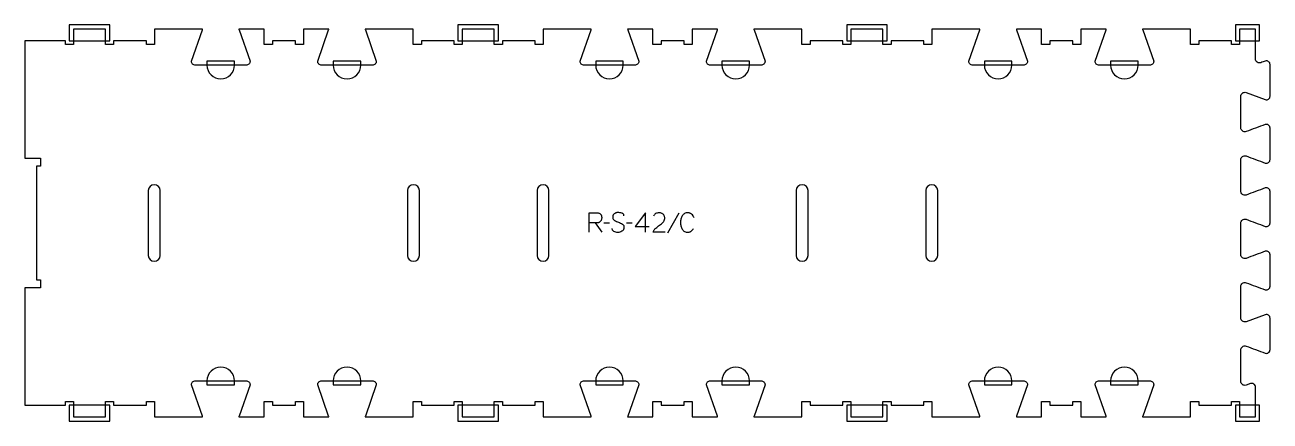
# Model space of a CAD drawing. Extents: x 0 to 1922, y -6 to 606.
import ezdxf

# ---------------------------------------------------------------- set-up
doc = ezdxf.new("R2010")
doc.units = 0
for name, color, linetype in [('1_ANYTOOL_1MMDEEP_LABELS_S', 2, 'CONTINUOUS'), ('3_ANYTOOL_CUTTHROUGH_INSID', 4, 'CONTINUOUS'), ('4_ANYTOOL_CUTTHROUGH_OUTSI', 5, 'CONTINUOUS'), ('5_ANYTOOL_HALF_MILL_9MM_IN', 3, 'CONTINUOUS')]:
    doc.layers.add(name, color=color, linetype=linetype)

msp = doc.modelspace()

# ---------------------------------------------------------------- linework, layer by layer
at = {"layer": '1_ANYTOOL_1MMDEEP_LABELS_S'}
for p, q in [((1009.286967, 315.029585), (992.101252, 284.258157)), ((880.072681, 299.943871), (890.529824, 285.458157)), ((902.529824, 299.386728), (893.744109, 299.301014)), ((937.586967, 299.386728), (928.801252, 299.301014)), ((941.872681, 294.158157), (963.644109, 294.158157))]:
    msp.add_line(p, q, dxfattribs=at)
for points in [[(871.072681, 285.501014), (871.072681, 315.501014), (882.429824, 315.501014, -0.030274), (884.195637, 315.393998, -0.049), (885.917324, 315.010835, -0.050774), (887.249847, 314.418379, -0.06445), (888.408395, 313.540299, -0.0646), (889.298307, 312.404268, -0.052254), (889.903038, 311.089407, -0.050381), (890.292174, 309.396858, -0.031337), (890.401252, 307.658157, -0.040022), (890.291092, 306.2841, -0.042626), (889.956609, 304.947442, -0.04247), (889.387925, 303.657723, -0.036572), (888.622681, 302.472442, -0.051097), (887.680903, 301.458487, -0.061981), (886.538752, 300.683157, -0.061813), (885.22975, 300.206657, -0.049309), (883.844109, 300.029585, -0.003273), (882.976459, 299.991894, -0.003121), (882.108395, 299.965299, -0.003882), (881.090614, 299.94838, -0.002215), (880.072681, 299.943871), (871.115538, 299.943871)], [(924.772681, 310.915299, 0.071867), (924.579567, 312.251906, 0.100684), (923.953038, 313.433157, 0.047558), (923.478484, 313.909607, 0.038563), (922.928484, 314.298335, 0.037928), (922.231297, 314.645803, 0.026634), (921.494109, 314.901014, 0.028461), (918.470776, 315.586997, 0.041577), (915.386967, 315.843871, 0.036938), (913.884607, 315.732731, 0.041531), (912.419109, 315.388514, 0.041583), (911.041733, 314.811305, 0.038125), (909.772681, 314.022442, 0.057611), (908.702528, 313.030538, 0.065808), (907.908395, 311.809942, 0.06469), (907.430899, 310.350388, 0.046778), (907.286967, 308.815299, 0.052235), (907.449322, 307.265457, 0.075448), (907.994109, 305.815299, 0.076671), (908.910201, 304.642247, 0.061023), (910.115538, 303.758157, 0.021951), (913.144392, 302.230811, 0.018213), (916.286967, 300.951014, -0.02405), (919.388451, 299.645552, -0.02981), (922.329824, 298.015299, -0.068439), (923.471126, 297.049369, -0.079282), (924.279824, 295.797442, -0.076308), (924.704823, 294.21876, -0.047772), (924.729824, 292.572442, -0.046243), (924.436589, 290.891483, -0.06359), (923.786967, 289.320657, -0.064671), (922.814143, 288.036468, -0.057073), (921.558395, 287.022442, -0.067522), (918.590087, 285.659532, -0.070793), (915.365538, 285.158157, -0.064027), (912.226523, 285.520672, -0.070447), (909.301252, 286.701014, -0.054374), (908.142835, 287.550647, -0.074742), (907.244109, 288.661728, -0.075199), (906.721102, 289.968106, -0.057737), (906.558395, 291.372442)], [(988.072681, 285.543871), (969.772681, 285.586728, -0.034491), (970.435459, 287.33406, -0.037732), (971.342324, 288.967085, -0.037744), (972.481618, 290.441721, -0.03482), (973.822681, 291.736728, -0.00859), (976.781906, 294.135311, -0.008791), (979.822681, 296.429585, 0.020588), (982.641969, 298.663028, 0.025206), (985.244109, 301.143871, 0.046908), (986.264705, 302.445113, 0.051091), (987.011967, 303.918871, 0.050722), (987.4607, 305.567046, 0.041139), (987.601252, 307.272442, 0.039396), (987.458608, 309.080028, 0.058519), (986.969109, 310.818871, 0.060358), (986.178552, 312.225987, 0.061397), (985.072681, 313.401014, 0.048006), (983.716724, 314.322973, 0.045901), (982.211967, 314.976014, 0.045216), (980.471905, 315.378573, 0.034258), (978.686967, 315.501014, 0.055622), (976.052396, 315.207027, 0.079896), (973.608395, 314.226014, 0.080617), (971.639008, 312.560314, 0.060287), (970.201252, 310.401014)], [(1032.901252, 308.001014, 0.059291), (1031.365091, 310.93043, 0.066881), (1029.151252, 313.379585, 0.04529), (1027.834267, 314.303463, 0.046757), (1026.370895, 314.970657, 0.04633), (1024.730983, 315.374988, 0.037303), (1023.044109, 315.501014, 0.054828), (1020.538469, 315.225428, 0.073548), (1018.195895, 314.327799, 0.073729), (1016.226573, 312.799567, 0.056205), (1014.708395, 310.808157, 0.033355), (1013.487226, 308.418281, 0.034965), (1012.603038, 305.884942, 0.034911), (1012.073011, 303.216935, 0.031589), (1011.901252, 300.501014, 0.032085), (1012.075755, 297.784385, 0.035383), (1012.613752, 295.117085, 0.035431), (1013.512241, 292.581928, 0.033598), (1014.751252, 290.193871, 0.058628), (1016.313453, 288.192986, 0.073381), (1018.335181, 286.674228, 0.072539), (1020.781154, 285.773174, 0.05208), (1023.386967, 285.501014, 0.033243), (1024.828342, 285.59695, 0.042283), (1026.236967, 285.908157, 0.042766), (1027.479663, 286.415246, 0.044269), (1028.615538, 287.129585, 0.055485), (1030.627333, 289.044486, 0.045948), (1032.215538, 291.329585)]]:
    msp.add_lwpolyline(points, format="xyb", dxfattribs=at)
msp.add_lwpolyline([(957.858395, 285.501014), (957.901252, 315.543871), (941.872681, 294.158157)], dxfattribs=at)
at = {"layer": '3_ANYTOOL_CUTTHROUGH_INSID'}
for points in [[(190.5, 249.750003, 1), (209, 249.750003), (209, 349.749997, 1), (190.5, 349.749997)], [(609, 349.749997, 1), (590.5, 349.749997), (590.5, 249.750003, 1), (609, 249.750003)], [(790.5, 349.749997), (790.5, 249.750003, 1), (809, 249.750003), (809, 349.749997, 1)], [(1209, 349.749997, 1), (1190.5, 349.749997), (1190.5, 249.750003, 1), (1209, 249.750003)], [(1390.5, 349.749997), (1390.5, 249.750003, 1), (1409, 249.750003), (1409, 349.749997, 1)]]:
    msp.add_lwpolyline(points, format="xyb", close=True, dxfattribs=at)
at = {"layer": '4_ANYTOOL_CUTTHROUGH_OUTSI'}
msp.add_lwpolyline([(62.5, 581.5), (0, 581.5), (0, 400), (23.75, 400, -0.414214), (24, 399.75), (24, 387.75, -0.414214), (23.75, 387.5), (18, 387.5), (18, 212), (23.75, 212, -0.414214), (24, 211.75), (24, 199.75, -0.414214), (23.75, 199.5), (0, 199.5), (0, 18), (62.5, 18), (62.5, 23.75, -0.414214), (62.75, 24), (74.75, 24, -0.414214), (75, 23.75), (75, 0), (124.5, 0), (124.5, 23.75, -0.414214), (124.75, 24), (136.75, 24, -0.414214), (137, 23.75), (137, 18), (187.5, 18), (187.5, 23.75, -0.414214), (187.75, 24), (199.75, 24, -0.414214), (200, 23.75), (200, 0), (249.75, 0), (274.191563, 0, 0.061784), (273.956569, 1.39487), (257.061035, 49.667412, -0.084368), (257.047, 49.75, -0.414214), (263.297, 56), (341.297, 56, -0.414214), (347.547, 49.75, -0.084368), (347.532965, 49.667412), (330.633852, 1.383805, 0.061178), (330.402437, 0), (369.5, 0), (369.5, 23.75, -0.414214), (369.75, 24), (381.75, 24, -0.414214), (382, 23.75), (382, 18), (417.5, 18), (417.5, 23.75, -0.414214), (417.75, 24), (429.75, 24, -0.414214), (430, 23.75), (430, 0), (469.097563, 0, 0.061784), (468.862569, 1.39487), (451.967035, 49.667412, -0.084368), (451.953, 49.75, -0.414214), (458.203, 56), (536.203, 56, -0.414214), (542.453, 49.75, -0.084368), (542.438965, 49.667412), (525.539852, 1.383805, 0.061178), (525.308437, 0), (599.5, 0), (599.5, 23.75, -0.414214), (599.75, 24), (611.75, 24, -0.414214), (612, 23.75), (612, 18), (662.5, 18), (662.5, 23.75, -0.414214), (662.75, 24), (674.75, 24, -0.414214), (675, 23.75), (675, 0), (724.5, 0), (724.5, 23.75, -0.414214), (724.75, 24), (736.75, 24, -0.414214), (737, 23.75), (737, 18), (787.5, 18), (787.5, 23.75, -0.414214), (787.75, 24), (799.75, 24, -0.414214), (800, 23.75), (800, 0), (849.75, 0), (874.191563, 0, 0.061784), (873.956569, 1.39487), (857.061035, 49.667412, -0.084368), (857.047, 49.75, -0.414214), (863.297, 56), (941.297, 56, -0.414214), (947.547, 49.75, -0.084368), (947.532965, 49.667412), (930.633852, 1.383805, 0.061178), (930.402437, 0), (969.5, 0), (969.5, 23.75, -0.414214), (969.75, 24), (981.75, 24, -0.414214), (982, 23.75), (982, 18), (1017.5, 18), (1017.5, 23.75, -0.414214), (1017.75, 24), (1029.75, 24, -0.414214), (1030, 23.75), (1030, 0), (1069.097563, 0, 0.061784), (1068.862569, 1.39487), (1051.967035, 49.667412, -0.084368), (1051.953, 49.75, -0.414214), (1058.203, 56), (1136.203, 56, -0.414214), (1142.453, 49.75, -0.084368), (1142.438965, 49.667412), (1125.539852, 1.383805, 0.061178), (1125.308437, 0), (1199.5, 0), (1199.5, 23.75, -0.414214), (1199.75, 24), (1211.75, 24, -0.414214), (1212, 23.75), (1212, 18), (1262.5, 18), (1262.5, 23.75, -0.414214), (1262.75, 24), (1274.75, 24, -0.414214), (1275, 23.75), (1275, 0), (1324.5, 0), (1324.5, 23.75, -0.414214), (1324.75, 24), (1336.75, 24, -0.414214), (1337, 23.75), (1337, 18), (1387.5, 18), (1387.5, 23.75, -0.414214), (1387.75, 24), (1399.75, 24, -0.414214), (1400, 23.75), (1400, 0), (1449.75, 0), (1474.191563, 0, 0.061784), (1473.956569, 1.39487), (1457.061035, 49.667412, -0.084368), (1457.047, 49.75, -0.414214), (1463.297, 56), (1541.297, 56, -0.414214), (1547.547, 49.75, -0.084368), (1547.532965, 49.667412), (1530.633852, 1.383805, 0.061178), (1530.402437, 0), (1569.5, 0), (1569.5, 23.75, -0.414214), (1569.75, 24), (1581.75, 24, -0.414214), (1582, 23.75), (1582, 18), (1617.5, 18), (1617.5, 23.75, -0.414214), (1617.75, 24), (1629.75, 24, -0.414214), (1630, 23.75), (1630, 0), (1669.097563, 0, 0.061784), (1668.862569, 1.39487), (1651.967035, 49.667412, -0.084368), (1651.953, 49.75, -0.414214), (1658.203, 56), (1736.203, 56, -0.414214), (1742.453, 49.75, -0.084368), (1742.438965, 49.667412), (1725.539852, 1.383805, 0.061178), (1725.308437, 0), (1799.5, 0), (1799.5, 23.75, -0.414214), (1799.75, 24), (1811.75, 24, -0.414214), (1812, 23.75), (1812, 18), (1862.5, 18), (1862.5, 23.75, -0.414214), (1862.75, 24), (1874.75, 24, -0.414214), (1875, 23.75), (1875, 0), (1899.499994, 0), (1899.498958, 46.137059, 0.245332), (1897.03565, 50.854997, 0.245332), (1891.756416, 51.530655), (1884.947441, 49.015294, -0.015604), (1884.932645, 49.010347, -0.237079), (1879.405905, 49.98243, -0.237079), (1876.886721, 54.996762), (1876.887177, 103.502847, -0.237079), (1879.406361, 108.517176, -0.237077), (1884.932955, 109.489261, -0.015611), (1884.947756, 109.484312, 0.000004), (1914.72343, 98.484329, 0.236337), (1919.793159, 99.383351, 0.237079), (1922.110808, 103.996536), (1922.111264, 152.502621, 0.237079), (1919.793615, 157.115804, 0.237104), (1914.709098, 158.009892), (1884.947896, 147.015294, -0.015604), (1884.933101, 147.010347, -0.237079), (1879.406361, 147.98243, -0.237079), (1876.887177, 152.996762), (1876.887633, 201.502847, -0.237079), (1879.406817, 206.517176, -0.237077), (1884.93341, 207.489261, -0.015611), (1884.948212, 207.484312, 0.000004), (1914.723885, 196.484329, 0.236337), (1919.793615, 197.383351, 0.237079), (1922.111264, 201.996536), (1922.11172, 250.502621, 0.237079), (1919.79407, 255.115804, 0.237104), (1914.709554, 256.009892, -0.000004), (1884.948352, 245.015294, -0.015604), (1884.933557, 245.010347, -0.237079), (1879.406817, 245.98243, -0.237079), (1876.887633, 250.996762), (1876.888088, 299.502847, -0.237079), (1879.407273, 304.517176, -0.237077), (1884.933866, 305.489261, -0.015611), (1884.948668, 305.484312, 0.000004), (1914.724341, 294.484329, 0.236337), (1919.79407, 295.38335, 0.237079), (1922.11172, 299.996536), (1922.112176, 348.502621, 0.237079), (1919.794526, 353.115804, 0.237104), (1914.71001, 354.009892, -0.000004), (1884.948808, 343.015294, -0.015604), (1884.934013, 343.010347, -0.237079), (1879.407273, 343.98243, -0.237079), (1876.888088, 348.996762), (1876.888544, 397.502847, -0.237079), (1879.407728, 402.517176, -0.237077), (1884.934322, 403.489261, -0.015611), (1884.949123, 403.484312, 0.000004), (1914.724797, 392.484329, 0.236337), (1919.794526, 393.38335, 0.237079), (1922.112176, 397.996536), (1922.112632, 446.502621, 0.237079), (1919.794982, 451.115804, 0.237104), (1914.710466, 452.009892, -0.000004), (1884.949264, 441.015294, -0.015604), (1884.934468, 441.010347, -0.237079), (1879.407728, 441.98243, -0.237079), (1876.888544, 446.996762), (1876.889, 495.502847, -0.237079), (1879.408184, 500.517176, -0.237077), (1884.934778, 501.489261, -0.015611), (1884.949579, 501.484312), (1914.725253, 490.484329, 0.236337), (1919.794982, 491.38335, 0.237079), (1922.112632, 495.996536), (1922.113087, 544.502621, 0.237079), (1919.795438, 549.115804, 0.237104), (1914.710921, 550.009892, -0.000017), (1907.916687, 547.499717, -0.245332), (1902.17838, 548.234134, -0.245332), (1899.50088, 553.362343), (1899.500005, 599.5), (1875, 599.5), (1875, 575.75, -0.414214), (1874.75, 575.5), (1862.75, 575.5, -0.414214), (1862.5, 575.75), (1862.5, 581.5), (1812, 581.5), (1812, 575.75, -0.414214), (1811.75, 575.5), (1799.75, 575.5, -0.414214), (1799.5, 575.75), (1799.5, 599.5), (1725.308437, 599.5, 0.061784), (1725.543431, 598.10513), (1742.438965, 549.832588, -0.084368), (1742.453, 549.75, -0.414214), (1736.203, 543.5), (1658.203, 543.5, -0.414214), (1651.953, 549.75, -0.084368), (1651.967035, 549.832588), (1668.866148, 598.116195, 0.061178), (1669.097563, 599.5), (1630, 599.5), (1630, 575.75, -0.414214), (1629.75, 575.5), (1617.75, 575.5, -0.414214), (1617.5, 575.75), (1617.5, 581.5), (1582, 581.5), (1582, 575.75, -0.414214), (1581.75, 575.5), (1569.75, 575.5, -0.414214), (1569.5, 575.75), (1569.5, 599.5), (1530.402437, 599.5, 0.061784), (1530.637431, 598.10513), (1547.532965, 549.832588, -0.084368), (1547.547, 549.75, -0.414214), (1541.297, 543.5), (1463.297, 543.5, -0.414214), (1457.047, 549.75, -0.084368), (1457.061035, 549.832588), (1473.960148, 598.116195, 0.061178), (1474.191563, 599.5), (1400, 599.5), (1400, 575.75, -0.414214), (1399.75, 575.5), (1387.75, 575.5, -0.414214), (1387.5, 575.75), (1387.5, 581.5), (1337, 581.5), (1337, 575.75, -0.414214), (1336.75, 575.5), (1324.75, 575.5, -0.414214), (1324.5, 575.75), (1324.5, 599.5), (1275, 599.5), (1275, 575.75, -0.414214), (1274.75, 575.5), (1262.75, 575.5, -0.414214), (1262.5, 575.75), (1262.5, 581.5), (1212, 581.5), (1212, 575.75, -0.414214), (1211.75, 575.5), (1199.75, 575.5, -0.414214), (1199.5, 575.75), (1199.5, 599.5), (1125.308437, 599.5, 0.061784), (1125.543431, 598.10513), (1142.438965, 549.832588, -0.084368), (1142.453, 549.75, -0.414214), (1136.203, 543.5), (1058.203, 543.5, -0.414214), (1051.953, 549.75, -0.084368), (1051.967035, 549.832588), (1068.866148, 598.116195, 0.061178), (1069.097563, 599.5), (1030, 599.5), (1030, 575.75, -0.414214), (1029.75, 575.5), (1017.75, 575.5, -0.414214), (1017.5, 575.75), (1017.5, 581.5), (982, 581.5), (982, 575.75, -0.414214), (981.75, 575.5), (969.75, 575.5, -0.414214), (969.5, 575.75), (969.5, 599.5), (930.402437, 599.5, 0.061784), (930.637431, 598.10513), (947.532965, 549.832588, -0.084368), (947.547, 549.75, -0.414214), (941.297, 543.5), (863.297, 543.5, -0.414214), (857.047, 549.75, -0.084368), (857.061035, 549.832588), (873.960148, 598.116195, 0.061178), (874.191563, 599.5), (800, 599.5), (800, 575.75, -0.414214), (799.75, 575.5), (787.75, 575.5, -0.414214), (787.5, 575.75), (787.5, 581.5), (737, 581.5), (737, 575.75, -0.414214), (736.75, 575.5), (724.75, 575.5, -0.414214), (724.5, 575.75), (724.5, 599.5), (675, 599.5), (675, 575.75, -0.414214), (674.75, 575.5), (662.75, 575.5, -0.414214), (662.5, 575.75), (662.5, 581.5), (612, 581.5), (612, 575.75, -0.414214), (611.75, 575.5), (599.75, 575.5, -0.414214), (599.5, 575.75), (599.5, 599.5), (525.308437, 599.5, 0.061784), (525.543431, 598.10513), (542.438965, 549.832588, -0.084368), (542.453, 549.75, -0.414214), (536.203, 543.5), (458.203, 543.5, -0.414214), (451.953, 549.75, -0.084368), (451.967035, 549.832588), (468.866148, 598.116195, 0.061178), (469.097563, 599.5), (430, 599.5), (430, 575.75, -0.414214), (429.75, 575.5), (417.75, 575.5, -0.414214), (417.5, 575.75), (417.5, 581.5), (382, 581.5), (382, 575.75, -0.414214), (381.75, 575.5), (369.75, 575.5, -0.414214), (369.5, 575.75), (369.5, 599.5), (330.402437, 599.5, 0.061784), (330.637431, 598.10513), (347.532965, 549.832588, -0.084368), (347.547, 549.75, -0.414214), (341.297, 543.5), (263.297, 543.5, -0.414214), (257.047, 549.75, -0.084368), (257.061035, 549.832588), (273.960148, 598.116195, 0.061178), (274.191563, 599.5), (200, 599.5), (200, 575.75, -0.414214), (199.75, 575.5), (187.75, 575.5, -0.414214), (187.5, 575.75), (187.5, 581.5), (137, 581.5), (137, 575.75, -0.414214), (136.75, 575.5), (124.75, 575.5, -0.414214), (124.5, 575.75), (124.5, 599.5), (75, 599.5), (75, 575.75, -0.414214), (74.75, 575.5), (62.75, 575.5, -0.414214), (62.5, 575.75)], format="xyb", close=True, dxfattribs=at)
at = {"layer": '5_ANYTOOL_HALF_MILL_9MM_IN'}
for points in [[(74.5, 581.5), (125, 581.5), (131, 581.5), (131, 606), (124.74, 606), (68.5, 606), (68.5, 599.74), (68.5, 581.5)], [(674.5, 581.5), (725, 581.5), (731, 581.5), (731, 606), (724.74, 606), (668.5, 606), (668.5, 599.74), (668.5, 581.5)], [(1274.5, 581.5), (1325, 581.5), (1331, 581.5), (1331, 606), (1324.74, 606), (1268.5, 606), (1268.5, 599.74), (1268.5, 581.5)], [(1874.5, 581.5), (1900, 581.5), (1906, 581.5), (1906, 606), (1899.74, 606), (1868.5, 606), (1868.5, 599.74), (1868.5, 581.5)], [(125, 18), (74.5, 18), (68.5, 18), (68.5, -6.5), (74.76, -6.5), (131, -6.5), (131, -0.24), (131, 18)], [(725, 18), (674.5, 18), (668.5, 18), (668.5, -6.5), (674.76, -6.5), (731, -6.5), (731, -0.24), (731, 18)], [(1325, 18), (1274.5, 18), (1268.5, 18), (1268.5, -6.5), (1274.76, -6.5), (1331, -6.5), (1331, -0.24), (1331, 18)], [(1900, 18), (1874.5, 18), (1868.5, 18), (1868.5, -6.5), (1874.76, -6.5), (1906, -6.5), (1906, -0.24), (1906, 18)]]:
    msp.add_lwpolyline(points, close=True, dxfattribs=at)
for points in [[(281.047, 544), (281.047, 543.75, 1), (323.547, 543.75), (323.547, 550), (281.047, 550)], [(475.953002, 543.74, 0.999765), (518.453, 543.75), (518.453, 550), (475.953, 550)], [(881.047, 544), (881.047, 543.75, 1), (923.547, 543.75), (923.547, 550), (881.047, 550)], [(1075.953002, 543.74, 0.999765), (1118.453, 543.75), (1118.453, 550), (1075.953, 550)], [(1481.047002, 543.74, 0.999765), (1523.547, 543.75), (1523.547, 550), (1481.047, 550)], [(1675.953, 544), (1675.953, 543.75, 1), (1718.453, 543.75), (1718.453, 550), (1675.953, 550)], [(323.547, 55.5), (323.547, 55.75, 1), (281.047, 55.75), (281.047, 49.5), (323.547, 49.5)], [(518.452998, 55.76, 0.999765), (475.953, 55.75), (475.953, 49.5), (518.453, 49.5)], [(923.546998, 55.76, 0.999765), (881.047, 55.75), (881.047, 49.5), (923.547, 49.5)], [(1118.452998, 55.76, 0.999765), (1075.953, 55.75), (1075.953, 49.5), (1118.453, 49.5)], [(1523.546998, 55.76, 0.999765), (1481.047, 55.75), (1481.047, 49.5), (1523.547, 49.5)], [(1718.452998, 55.76, 0.999765), (1675.953, 55.75), (1675.953, 49.5), (1718.453, 49.5)]]:
    msp.add_lwpolyline(points, format="xyb", close=True, dxfattribs=at)

doc.saveas('drawing.dxf')
